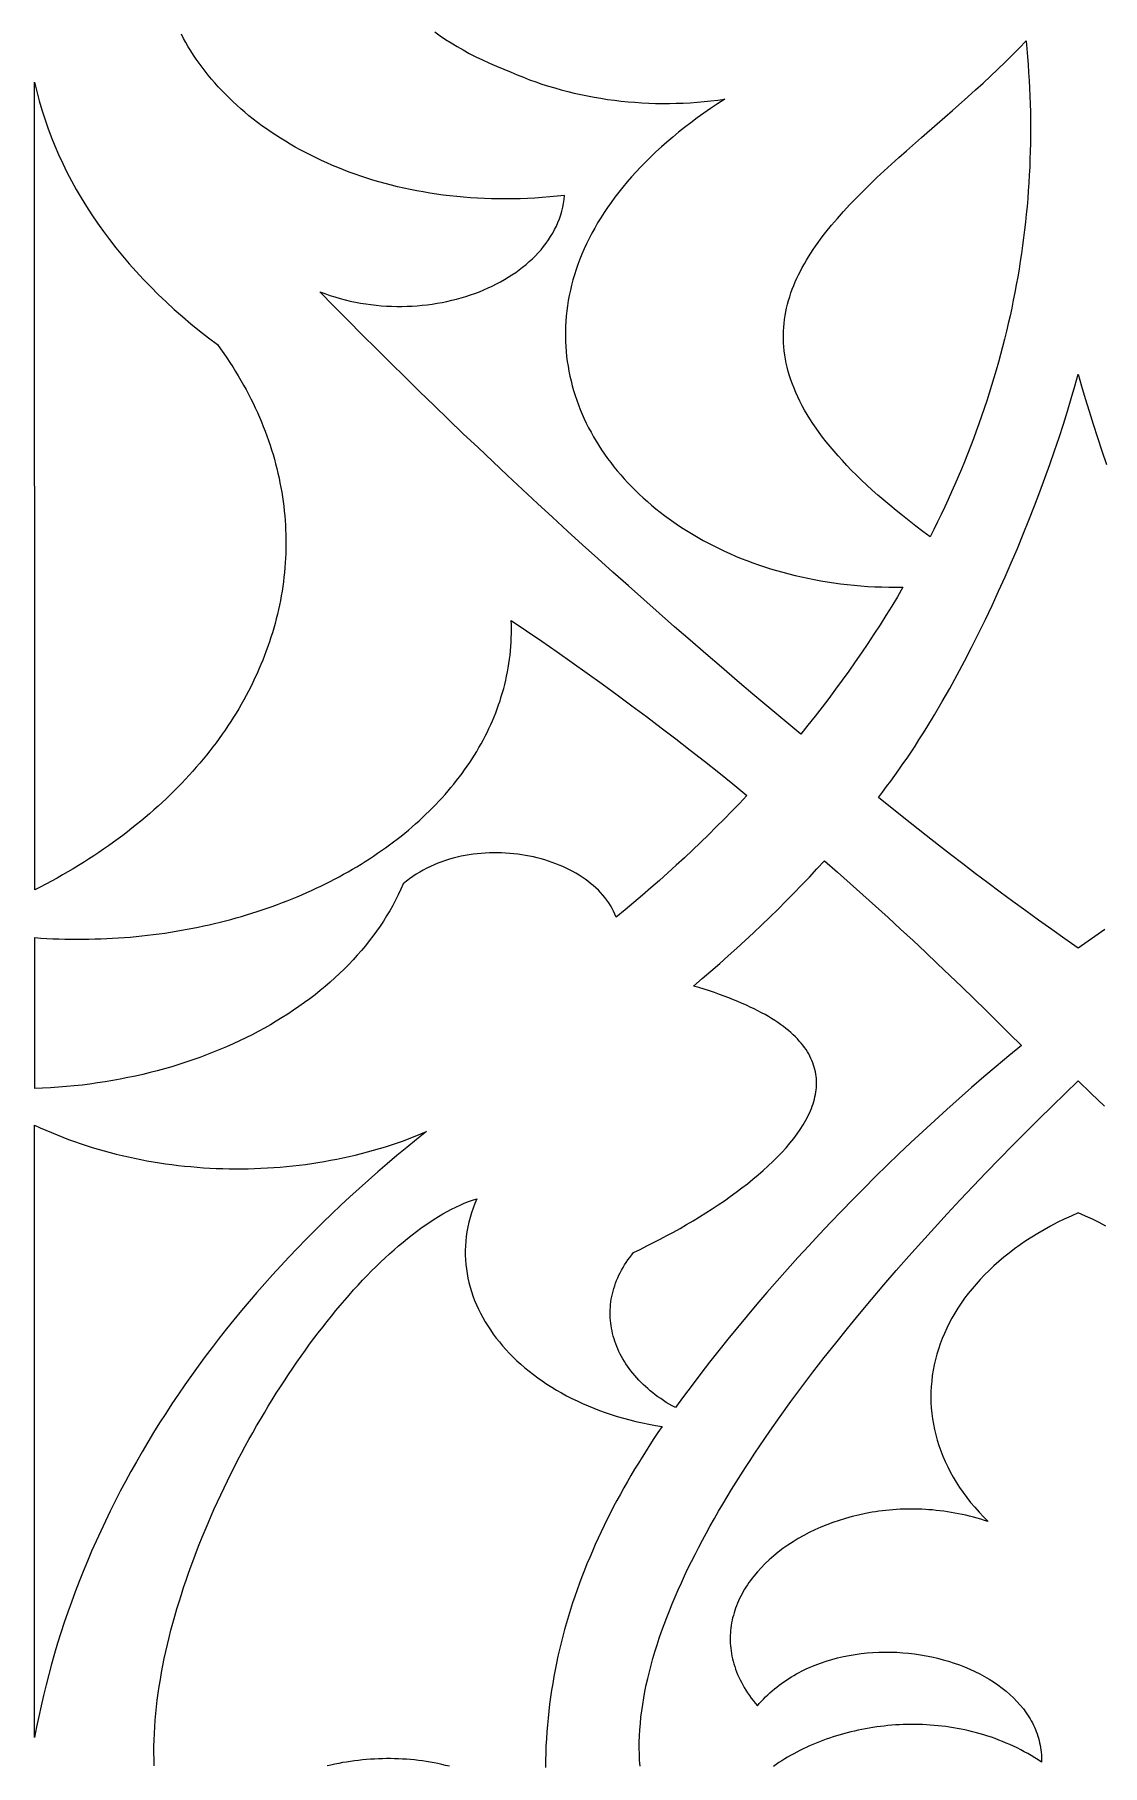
# Model space of a CAD drawing. Extents: x -4950 to -2150, y -1354 to 1346.
# Drawn here: x -2648.6 to -2495.7, y 554 to 801.8 of the extents above; entities that cross this region are included whole.
import ezdxf

# ---------------------------------------------------------------- set-up
doc = ezdxf.new("R2010")
doc.units = 0
doc.layers.add('LAYER_1', color=18, linetype='CONTINUOUS')

msp = doc.modelspace()

# ---------------------------------------------------------------- linework, layer by layer
at = {"layer": 'LAYER_1'}
for points in [[(-2591.3, 802.22), (-2590.54, 801.69), (-2589.76, 801.16), (-2588.95, 800.65), (-2588.11, 800.14), (-2587.24, 799.64), (-2586.35, 799.16), (-2585.42, 798.68), (-2584.46, 798.21), (-2583.48, 797.76), (-2582.46, 797.31), (-2581.42, 796.88), (-2580.34, 796.45), (-2579.48, 796.09), (-2578.61, 795.73), (-2577.73, 795.39), (-2576.84, 795.07), (-2575.94, 794.77), (-2575.03, 794.48), (-2574.11, 794.2), (-2573.19, 793.94), (-2572.26, 793.7), (-2571.32, 793.47), (-2570.37, 793.26), (-2569.42, 793.06), (-2568.47, 792.88), (-2567.51, 792.72), (-2566.54, 792.57), (-2565.57, 792.44), (-2564.59, 792.33), (-2563.62, 792.23), (-2562.63, 792.15), (-2561.65, 792.09), (-2560.66, 792.04), (-2559.67, 792), (-2558.68, 791.99), (-2557.69, 791.99), (-2556.7, 792.01), (-2555.71, 792.04), (-2554.71, 792.09), (-2553.72, 792.16), (-2552.73, 792.25), (-2551.74, 792.35), (-2550.75, 792.47), (-2549.77, 792.61), (-2550.79, 791.94), (-2551.78, 791.27), (-2552.75, 790.6), (-2553.7, 789.92), (-2554.61, 789.23), (-2555.51, 788.54), (-2556.38, 787.85), (-2557.22, 787.16), (-2558.04, 786.46), (-2558.84, 785.75), (-2559.61, 785.05), (-2560.36, 784.33), (-2561.08, 783.62), (-2561.78, 782.9), (-2562.46, 782.18), (-2563.11, 781.46), (-2563.74, 780.74), (-2564.35, 780.01), (-2564.94, 779.28), (-2565.5, 778.55), (-2566.04, 777.82), (-2566.55, 777.08), (-2567.05, 776.35), (-2567.52, 775.61), (-2567.97, 774.87), (-2568.39, 774.13), (-2568.8, 773.39), (-2569.18, 772.65), (-2569.55, 771.9), (-2569.89, 771.16), (-2570.21, 770.42), (-2570.51, 769.68), (-2570.79, 768.93), (-2571.04, 768.19), (-2571.28, 767.45), (-2571.5, 766.71), (-2571.7, 765.97), (-2571.87, 765.23), (-2572.03, 764.49), (-2572.17, 763.75), (-2572.28, 763.01), (-2572.38, 762.28), (-2572.46, 761.54), (-2572.52, 760.81), (-2572.56, 760.08), (-2572.58, 759.36), (-2572.58, 758.63), (-2572.57, 757.91), (-2572.53, 757.19), (-2572.48, 756.47), (-2572.41, 755.76), (-2572.32, 755.05), (-2572.21, 754.34), (-2572.09, 753.64), (-2571.94, 752.94), (-2571.78, 752.24), (-2571.61, 751.55), (-2571.41, 750.86), (-2571.2, 750.18), (-2570.97, 749.5), (-2570.73, 748.83), (-2570.47, 748.16), (-2570.19, 747.49), (-2569.9, 746.83), (-2569.59, 746.18), (-2569.26, 745.53), (-2568.92, 744.89), (-2568.56, 744.25), (-2568.19, 743.62), (-2567.8, 742.99), (-2567.4, 742.37), (-2566.98, 741.76), (-2566.55, 741.15), (-2566.1, 740.55), (-2565.64, 739.96), (-2565.16, 739.38), (-2564.67, 738.8), (-2564.17, 738.23), (-2563.65, 737.66), (-2563.12, 737.11), (-2562.57, 736.56), (-2562.01, 736.02), (-2561.44, 735.49), (-2560.85, 734.97), (-2560.25, 734.45), (-2559.64, 733.95), (-2559.02, 733.45), (-2558.38, 732.96), (-2557.73, 732.48), (-2557.06, 732.01), (-2556.39, 731.55), (-2555.7, 731.1), (-2555, 730.66), (-2554.29, 730.23), (-2553.57, 729.81), (-2552.84, 729.4), (-2552.1, 729), (-2551.34, 728.61), (-2550.57, 728.24), (-2549.8, 727.87), (-2549.01, 727.51), (-2548.21, 727.17), (-2547.4, 726.84), (-2546.58, 726.51), (-2545.75, 726.2), (-2544.91, 725.91), (-2544.06, 725.62), (-2543.2, 725.35), (-2542.34, 725.09), (-2541.46, 724.84), (-2540.57, 724.6), (-2539.68, 724.38), (-2538.77, 724.17), (-2537.86, 723.98), (-2536.94, 723.79), (-2536.01, 723.62), (-2535.07, 723.47), (-2534.12, 723.33), (-2533.17, 723.2), (-2532.21, 723.09), (-2531.24, 722.99), (-2530.26, 722.9), (-2529.27, 722.83), (-2528.28, 722.78), (-2527.28, 722.74), (-2526.27, 722.71), (-2525.26, 722.7), (-2524.24, 722.71), (-2525.04, 721.35), (-2525.85, 720), (-2526.68, 718.66), (-2527.52, 717.32), (-2528.39, 715.98), (-2529.26, 714.65), (-2530.15, 713.33), (-2531.06, 712.01), (-2531.98, 710.7), (-2532.92, 709.39), (-2533.88, 708.09), (-2534.85, 706.79), (-2535.83, 705.51), (-2536.83, 704.22), (-2537.85, 702.95), (-2538.88, 701.68), (-2541.17, 703.58), (-2543.45, 705.49), (-2545.72, 707.4), (-2547.98, 709.32), (-2550.23, 711.24), (-2552.48, 713.17), (-2554.72, 715.1), (-2556.94, 717.04), (-2559.16, 718.98), (-2561.37, 720.93), (-2563.57, 722.89), (-2565.77, 724.84), (-2567.95, 726.81), (-2570.12, 728.78), (-2572.29, 730.75), (-2574.45, 732.73), (-2576.6, 734.71), (-2578.74, 736.7), (-2580.87, 738.69), (-2582.99, 740.69), (-2585.1, 742.69), (-2587.21, 744.69), (-2589.31, 746.71), (-2591.39, 748.72), (-2593.47, 750.74), (-2595.54, 752.77), (-2597.6, 754.8), (-2599.65, 756.83), (-2601.69, 758.87), (-2603.72, 760.92), (-2605.75, 762.97), (-2607.76, 765.02), (-2607.05, 764.75), (-2606.33, 764.5), (-2605.6, 764.27), (-2604.87, 764.06), (-2604.14, 763.86), (-2603.4, 763.69), (-2602.66, 763.53), (-2601.92, 763.39), (-2601.18, 763.27), (-2600.44, 763.17), (-2599.7, 763.08), (-2598.96, 763.02), (-2598.22, 762.97), (-2597.48, 762.93), (-2596.74, 762.92), (-2596, 762.92), (-2595.27, 762.93), (-2594.54, 762.97), (-2593.81, 763.01), (-2593.09, 763.08), (-2592.37, 763.16), (-2591.66, 763.26), (-2590.95, 763.37), (-2590.25, 763.5), (-2589.55, 763.64), (-2588.87, 763.79), (-2588.18, 763.97), (-2587.51, 764.15), (-2586.85, 764.35), (-2586.19, 764.56), (-2585.55, 764.79), (-2584.91, 765.03), (-2584.28, 765.29), (-2583.67, 765.56), (-2583.07, 765.84), (-2582.47, 766.13), (-2581.9, 766.44), (-2581.33, 766.76), (-2580.78, 767.09), (-2580.24, 767.43), (-2579.71, 767.79), (-2579.2, 768.16), (-2578.71, 768.53), (-2578.23, 768.92), (-2577.76, 769.33), (-2577.32, 769.74), (-2576.89, 770.16), (-2576.48, 770.59), (-2576.08, 771.04), (-2575.71, 771.49), (-2575.35, 771.96), (-2575.02, 772.43), (-2574.7, 772.91), (-2574.41, 773.41), (-2574.13, 773.91), (-2573.88, 774.42), (-2573.65, 774.94), (-2573.44, 775.47), (-2573.26, 776.01), (-2573.1, 776.55), (-2572.96, 777.11), (-2572.85, 777.67), (-2572.76, 778.24), (-2572.7, 778.81), (-2573.77, 778.7), (-2574.84, 778.59), (-2575.91, 778.51), (-2576.97, 778.44), (-2578.02, 778.38), (-2579.06, 778.34), (-2580.1, 778.32), (-2581.14, 778.31), (-2582.16, 778.31), (-2583.18, 778.33), (-2584.19, 778.37), (-2585.19, 778.42), (-2586.19, 778.48), (-2587.18, 778.56), (-2588.16, 778.65), (-2589.13, 778.75), (-2590.1, 778.87), (-2591.05, 779), (-2592, 779.15), (-2592.94, 779.31), (-2593.88, 779.48), (-2594.8, 779.66), (-2595.72, 779.86), (-2596.62, 780.06), (-2597.52, 780.28), (-2598.41, 780.52), (-2599.29, 780.76), (-2600.16, 781.02), (-2601.02, 781.29), (-2601.87, 781.56), (-2602.71, 781.85), (-2603.54, 782.16), (-2604.36, 782.47), (-2605.17, 782.79), (-2605.97, 783.12), (-2606.76, 783.47), (-2607.54, 783.82), (-2608.31, 784.18), (-2609.07, 784.56), (-2609.82, 784.94), (-2610.56, 785.33), (-2611.28, 785.74), (-2612, 786.15), (-2612.7, 786.57), (-2613.4, 787), (-2614.08, 787.43), (-2614.74, 787.88), (-2615.4, 788.33), (-2616.05, 788.8), (-2616.68, 789.27), (-2617.3, 789.75), (-2617.91, 790.23), (-2618.5, 790.73), (-2619.09, 791.23), (-2619.66, 791.73), (-2620.21, 792.25), (-2620.76, 792.77), (-2621.29, 793.3), (-2621.81, 793.83), (-2622.31, 794.37), (-2622.8, 794.92), (-2623.28, 795.47), (-2623.75, 796.03), (-2624.2, 796.6), (-2624.63, 797.17), (-2625.05, 797.74), (-2625.46, 798.32), (-2625.85, 798.91), (-2626.23, 799.5), (-2626.6, 800.09), (-2626.95, 800.69), (-2627.28, 801.3), (-2627.6, 801.9)], [(-2495.33, 673.68), (-2497.22, 672.34), (-2499.13, 671.02), (-2501.04, 672.34), (-2502.93, 673.68), (-2504.8, 675.01), (-2506.65, 676.34), (-2508.48, 677.68), (-2510.29, 679.02), (-2512.09, 680.37), (-2513.88, 681.72), (-2515.65, 683.07), (-2517.41, 684.42), (-2519.16, 685.78), (-2520.89, 687.14), (-2524.34, 689.86), (-2527.76, 692.6), (-2527.17, 693.37), (-2526.57, 694.15), (-2525.98, 694.94), (-2525.4, 695.74), (-2524.81, 696.56), (-2524.23, 697.39), (-2523.65, 698.24), (-2523.08, 699.09), (-2522.51, 699.96), (-2521.94, 700.84), (-2521.37, 701.73), (-2520.81, 702.63), (-2519.7, 704.45), (-2518.61, 706.32), (-2517.53, 708.21), (-2516.47, 710.14), (-2515.43, 712.09), (-2514.41, 714.07), (-2513.41, 716.06), (-2512.43, 718.07), (-2511.47, 720.09), (-2510.53, 722.13), (-2509.61, 724.17), (-2508.72, 726.21), (-2507.85, 728.25), (-2507.01, 730.29), (-2506.19, 732.32), (-2505.4, 734.34), (-2504.64, 736.34), (-2503.91, 738.33), (-2503.2, 740.3), (-2502.52, 742.24), (-2501.88, 744.16), (-2501.26, 746.05), (-2500.68, 747.9), (-2500.13, 749.72), (-2499.61, 751.5), (-2499.13, 753.23), (-2498.64, 751.5), (-2498.13, 749.72), (-2497.58, 747.9), (-2496.99, 746.05), (-2496.38, 744.16), (-2495.73, 742.24), (-2495.06, 740.3)], [(-2561.89, 553.84), (-2561.95, 554.7), (-2561.99, 555.56), (-2562, 556.43), (-2562, 557.31), (-2561.97, 558.19), (-2561.92, 559.08), (-2561.85, 559.98), (-2561.76, 560.88), (-2561.64, 561.79), (-2561.51, 562.71), (-2561.36, 563.63), (-2561.19, 564.56), (-2561, 565.5), (-2560.79, 566.44), (-2560.56, 567.39), (-2560.31, 568.34), (-2560.05, 569.29), (-2559.76, 570.26), (-2559.46, 571.22), (-2559.14, 572.2), (-2558.81, 573.17), (-2558.45, 574.16), (-2558.08, 575.14), (-2557.69, 576.13), (-2557.29, 577.13), (-2556.87, 578.12), (-2556.43, 579.13), (-2555.98, 580.13), (-2555.51, 581.14), (-2555.03, 582.16), (-2554.53, 583.17), (-2554.02, 584.19), (-2553.49, 585.21), (-2552.95, 586.24), (-2552.4, 587.27), (-2551.83, 588.3), (-2551.25, 589.33), (-2550.65, 590.37), (-2550.04, 591.4), (-2549.42, 592.44), (-2548.79, 593.48), (-2548.14, 594.53), (-2547.48, 595.57), (-2546.81, 596.62), (-2546.13, 597.66), (-2545.44, 598.71), (-2544.74, 599.76), (-2543.3, 601.86), (-2541.82, 603.96), (-2540.3, 606.07), (-2538.74, 608.17), (-2537.15, 610.27), (-2535.53, 612.37), (-2533.87, 614.46), (-2532.19, 616.55), (-2530.47, 618.64), (-2528.74, 620.71), (-2526.98, 622.78), (-2525.2, 624.84), (-2523.39, 626.89), (-2521.58, 628.93), (-2519.74, 630.95), (-2517.9, 632.96), (-2516.04, 634.95), (-2514.17, 636.93), (-2512.3, 638.89), (-2510.41, 640.83), (-2508.53, 642.75), (-2506.65, 644.65), (-2504.76, 646.53), (-2502.88, 648.38), (-2501, 650.21), (-2499.13, 652.01), (-2497.26, 650.21), (-2495.38, 648.38)], [(-2631.47, 553.92), (-2631.51, 554.83), (-2631.52, 555.74), (-2631.52, 556.66), (-2631.5, 557.59), (-2631.46, 558.53), (-2631.41, 559.48), (-2631.35, 560.43), (-2631.26, 561.39), (-2631.16, 562.36), (-2631.05, 563.33), (-2630.92, 564.31), (-2630.77, 565.29), (-2630.61, 566.28), (-2630.43, 567.27), (-2630.24, 568.27), (-2630.04, 569.27), (-2629.82, 570.28), (-2629.59, 571.29), (-2629.35, 572.3), (-2629.09, 573.32), (-2628.82, 574.34), (-2628.53, 575.36), (-2628.24, 576.38), (-2627.93, 577.4), (-2627.6, 578.43), (-2627.27, 579.46), (-2626.93, 580.48), (-2626.57, 581.51), (-2626.2, 582.54), (-2625.82, 583.56), (-2625.43, 584.59), (-2625.03, 585.62), (-2624.62, 586.64), (-2624.2, 587.66), (-2623.77, 588.68), (-2623.33, 589.7), (-2622.88, 590.72), (-2622.42, 591.73), (-2621.95, 592.74), (-2621.48, 593.74), (-2620.99, 594.74), (-2620.5, 595.74), (-2620, 596.73), (-2619.49, 597.72), (-2618.97, 598.7), (-2618.44, 599.68), (-2617.91, 600.65), (-2617.37, 601.62), (-2616.83, 602.58), (-2616.27, 603.53), (-2615.71, 604.47), (-2615.15, 605.41), (-2614.58, 606.34), (-2614, 607.26), (-2613.42, 608.17), (-2612.83, 609.07), (-2612.24, 609.97), (-2611.64, 610.85), (-2611.04, 611.73), (-2610.44, 612.59), (-2609.83, 613.44), (-2609.22, 614.29), (-2608.6, 615.12), (-2607.98, 615.94), (-2607.35, 616.75), (-2606.73, 617.55), (-2606.1, 618.33), (-2605.47, 619.1), (-2604.83, 619.86), (-2604.2, 620.61), (-2603.56, 621.34), (-2602.92, 622.06), (-2602.28, 622.76), (-2601.64, 623.45), (-2600.99, 624.12), (-2600.35, 624.78), (-2599.71, 625.42), (-2599.06, 626.05), (-2598.42, 626.66), (-2597.77, 627.25), (-2597.13, 627.83), (-2596.49, 628.39), (-2595.85, 628.93), (-2595.2, 629.45), (-2594.56, 629.96), (-2593.93, 630.45), (-2593.29, 630.91), (-2592.66, 631.36), (-2592.02, 631.79), (-2591.39, 632.2), (-2590.77, 632.59), (-2590.14, 632.96), (-2589.52, 633.31), (-2588.91, 633.63), (-2588.29, 633.94), (-2587.68, 634.22), (-2587.08, 634.48), (-2586.47, 634.72), (-2585.88, 634.93), (-2585.28, 635.12), (-2585.57, 634.45), (-2585.82, 633.78), (-2586.05, 633.1), (-2586.25, 632.43), (-2586.42, 631.75), (-2586.57, 631.08), (-2586.7, 630.4), (-2586.79, 629.73), (-2586.86, 629.06), (-2586.91, 628.39), (-2586.93, 627.72), (-2586.93, 627.05), (-2586.9, 626.39), (-2586.85, 625.73), (-2586.77, 625.07), (-2586.67, 624.41), (-2586.55, 623.76), (-2586.41, 623.11), (-2586.24, 622.47), (-2586.04, 621.83), (-2585.83, 621.2), (-2585.59, 620.57), (-2585.33, 619.95), (-2585.05, 619.33), (-2584.75, 618.72), (-2584.43, 618.11), (-2584.08, 617.51), (-2583.72, 616.92), (-2583.33, 616.33), (-2582.93, 615.75), (-2582.5, 615.18), (-2582.05, 614.62), (-2581.59, 614.07), (-2581.1, 613.52), (-2580.6, 612.98), (-2580.07, 612.45), (-2579.53, 611.93), (-2578.97, 611.43), (-2578.39, 610.93), (-2577.8, 610.44), (-2577.18, 609.96), (-2576.55, 609.49), (-2575.9, 609.03), (-2575.24, 608.59), (-2574.55, 608.15), (-2573.86, 607.73), (-2573.14, 607.32), (-2572.41, 606.92), (-2571.66, 606.54), (-2570.9, 606.17), (-2570.12, 605.81), (-2569.33, 605.47), (-2568.52, 605.14), (-2567.7, 604.82), (-2566.87, 604.52), (-2566.02, 604.23), (-2565.15, 603.96), (-2564.27, 603.7), (-2563.38, 603.46), (-2562.48, 603.24), (-2561.56, 603.03), (-2560.63, 602.84), (-2559.69, 602.66), (-2558.74, 602.5), (-2559.33, 601.64), (-2559.91, 600.77), (-2560.48, 599.89), (-2561.04, 599.02), (-2561.59, 598.14), (-2562.14, 597.26), (-2562.67, 596.38), (-2563.2, 595.5), (-2563.71, 594.61), (-2564.22, 593.72), (-2564.71, 592.83), (-2565.2, 591.93), (-2565.68, 591.03), (-2566.14, 590.13), (-2566.6, 589.23), (-2567.04, 588.32), (-2567.48, 587.42), (-2567.9, 586.51), (-2568.32, 585.59), (-2568.72, 584.67), (-2569.11, 583.76), (-2569.5, 582.83), (-2569.87, 581.91), (-2570.23, 580.98), (-2570.58, 580.05), (-2570.91, 579.11), (-2571.24, 578.18), (-2571.55, 577.24), (-2571.86, 576.29), (-2572.15, 575.35), (-2572.43, 574.4), (-2572.7, 573.45), (-2572.96, 572.49), (-2573.2, 571.53), (-2573.43, 570.57), (-2573.65, 569.6), (-2573.86, 568.63), (-2574.06, 567.66), (-2574.24, 566.69), (-2574.41, 565.71), (-2574.57, 564.73), (-2574.71, 563.74), (-2574.85, 562.75), (-2574.97, 561.76), (-2575.07, 560.76), (-2575.17, 559.77), (-2575.25, 558.76), (-2575.31, 557.76), (-2575.37, 556.75), (-2575.41, 555.73), (-2575.43, 554.72), (-2575.44, 553.69)], [(-2495.18, 631.2), (-2496.13, 631.7), (-2497.1, 632.18), (-2498.1, 632.65), (-2499.13, 633.1), (-2500.15, 632.65), (-2501.15, 632.18), (-2502.13, 631.7), (-2503.08, 631.2), (-2504, 630.69), (-2504.9, 630.17), (-2505.78, 629.63), (-2506.63, 629.08), (-2507.46, 628.51), (-2508.26, 627.94), (-2509.04, 627.35), (-2509.79, 626.74), (-2510.51, 626.13), (-2511.21, 625.51), (-2511.89, 624.87), (-2512.54, 624.23), (-2513.16, 623.58), (-2513.76, 622.91), (-2514.33, 622.24), (-2514.88, 621.56), (-2515.4, 620.87), (-2515.89, 620.17), (-2516.36, 619.47), (-2516.8, 618.75), (-2517.22, 618.03), (-2517.61, 617.31), (-2517.97, 616.58), (-2518.3, 615.84), (-2518.61, 615.1), (-2518.9, 614.35), (-2519.15, 613.6), (-2519.38, 612.85), (-2519.58, 612.09), (-2519.76, 611.32), (-2519.91, 610.56), (-2520.03, 609.79), (-2520.12, 609.02), (-2520.19, 608.25), (-2520.23, 607.48), (-2520.24, 606.71), (-2520.22, 605.93), (-2520.18, 605.16), (-2520.1, 604.38), (-2520, 603.61), (-2519.88, 602.84), (-2519.72, 602.07), (-2519.54, 601.3), (-2519.32, 600.53), (-2519.08, 599.77), (-2518.81, 599.01), (-2518.52, 598.25), (-2518.19, 597.5), (-2517.83, 596.75), (-2517.45, 596), (-2517.04, 595.26), (-2516.6, 594.52), (-2516.13, 593.79), (-2515.63, 593.07), (-2515.1, 592.35), (-2514.54, 591.64), (-2513.96, 590.94), (-2513.34, 590.24), (-2512.7, 589.56), (-2512.02, 588.88), (-2512.55, 589.05), (-2513.09, 589.22), (-2513.62, 589.37), (-2514.15, 589.52), (-2514.68, 589.66), (-2515.22, 589.79), (-2515.75, 589.91), (-2516.28, 590.02), (-2516.81, 590.12), (-2517.34, 590.21), (-2517.87, 590.3), (-2518.4, 590.37), (-2518.93, 590.44), (-2519.46, 590.5), (-2519.98, 590.55), (-2520.51, 590.59), (-2521.03, 590.63), (-2521.55, 590.65), (-2522.07, 590.67), (-2522.59, 590.68), (-2523.11, 590.68), (-2523.63, 590.68), (-2524.14, 590.67), (-2524.65, 590.65), (-2525.16, 590.62), (-2525.67, 590.58), (-2526.17, 590.54), (-2526.67, 590.49), (-2527.17, 590.43), (-2527.67, 590.37), (-2528.16, 590.29), (-2528.65, 590.22), (-2529.62, 590.04), (-2530.58, 589.83), (-2531.52, 589.6), (-2532.45, 589.35), (-2533.36, 589.06), (-2534.26, 588.76), (-2535.14, 588.43), (-2536, 588.08), (-2536.84, 587.7), (-2537.66, 587.31), (-2538.45, 586.89), (-2539.23, 586.45), (-2539.98, 585.99), (-2540.71, 585.52), (-2541.42, 585.02), (-2542.1, 584.51), (-2542.75, 583.98), (-2543.38, 583.43), (-2543.97, 582.87), (-2544.54, 582.29), (-2545.08, 581.69), (-2545.59, 581.09), (-2545.83, 580.78), (-2546.06, 580.47), (-2546.29, 580.15), (-2546.51, 579.83), (-2546.72, 579.51), (-2546.92, 579.19), (-2547.11, 578.86), (-2547.29, 578.53), (-2547.47, 578.2), (-2547.63, 577.86), (-2547.79, 577.53), (-2547.94, 577.19), (-2548.08, 576.84), (-2548.21, 576.5), (-2548.32, 576.15), (-2548.43, 575.8), (-2548.53, 575.45), (-2548.63, 575.1), (-2548.71, 574.75), (-2548.78, 574.39), (-2548.84, 574.03), (-2548.89, 573.67), (-2548.93, 573.31), (-2548.96, 572.95), (-2548.98, 572.58), (-2548.98, 572.22), (-2548.98, 571.85), (-2548.97, 571.48), (-2548.94, 571.11), (-2548.91, 570.74), (-2548.86, 570.37), (-2548.8, 570), (-2548.73, 569.62), (-2548.65, 569.25), (-2548.56, 568.88), (-2548.45, 568.5), (-2548.34, 568.13), (-2548.21, 567.75), (-2548.07, 567.38), (-2547.92, 567), (-2547.75, 566.62), (-2547.57, 566.25), (-2547.38, 565.87), (-2547.18, 565.5), (-2546.97, 565.12), (-2546.74, 564.75), (-2546.5, 564.37), (-2546.24, 564), (-2545.98, 563.62), (-2545.7, 563.25), (-2545.4, 562.88), (-2545.09, 562.5), (-2544.81, 562.83), (-2544.52, 563.15), (-2544.22, 563.47), (-2543.91, 563.77), (-2543.6, 564.07), (-2543.29, 564.36), (-2542.97, 564.64), (-2542.64, 564.92), (-2542.31, 565.19), (-2541.97, 565.45), (-2541.63, 565.7), (-2541.29, 565.95), (-2540.94, 566.19), (-2540.58, 566.42), (-2540.22, 566.64), (-2539.86, 566.86), (-2539.49, 567.07), (-2539.12, 567.27), (-2538.75, 567.46), (-2538.37, 567.65), (-2537.99, 567.83), (-2537.6, 568.01), (-2537.21, 568.17), (-2536.82, 568.33), (-2536.03, 568.63), (-2535.23, 568.91), (-2534.41, 569.15), (-2533.59, 569.37), (-2532.76, 569.56), (-2531.92, 569.73), (-2531.08, 569.87), (-2530.23, 569.99), (-2529.38, 570.08), (-2528.53, 570.15), (-2527.67, 570.19), (-2526.82, 570.2), (-2525.97, 570.2), (-2525.11, 570.17), (-2524.26, 570.11), (-2523.42, 570.04), (-2522.58, 569.94), (-2521.74, 569.81), (-2520.91, 569.67), (-2520.09, 569.5), (-2519.28, 569.32), (-2518.48, 569.11), (-2517.69, 568.88), (-2516.91, 568.63), (-2516.15, 568.36), (-2515.4, 568.07), (-2514.66, 567.75), (-2513.94, 567.42), (-2513.24, 567.08), (-2512.56, 566.71), (-2511.9, 566.32), (-2511.26, 565.92), (-2510.64, 565.49), (-2510.04, 565.05), (-2509.46, 564.6), (-2508.92, 564.12), (-2508.39, 563.63), (-2507.9, 563.12), (-2507.43, 562.6), (-2506.99, 562.06), (-2506.78, 561.78), (-2506.58, 561.5), (-2506.39, 561.22), (-2506.21, 560.93), (-2506.03, 560.64), (-2505.86, 560.34), (-2505.7, 560.05), (-2505.55, 559.74), (-2505.41, 559.44), (-2505.27, 559.13), (-2505.15, 558.82), (-2505.03, 558.5), (-2504.92, 558.18), (-2504.82, 557.86), (-2504.74, 557.53), (-2504.66, 557.2), (-2504.59, 556.87), (-2504.53, 556.53), (-2504.48, 556.19), (-2504.44, 555.85), (-2504.41, 555.5), (-2504.39, 555.15), (-2504.38, 554.8), (-2504.38, 554.44), (-2504.87, 554.77), (-2505.36, 555.07), (-2505.85, 555.37), (-2506.35, 555.66), (-2506.86, 555.94), (-2507.37, 556.21), (-2507.88, 556.47), (-2508.39, 556.72), (-2508.91, 556.95), (-2509.43, 557.18), (-2509.96, 557.4), (-2510.49, 557.61), (-2511.02, 557.81), (-2511.55, 558), (-2512.09, 558.17), (-2512.63, 558.34), (-2513.17, 558.5), (-2513.71, 558.65), (-2514.25, 558.8), (-2514.8, 558.93), (-2515.35, 559.05), (-2515.9, 559.16), (-2516.45, 559.27), (-2517, 559.36), (-2517.55, 559.45), (-2518.1, 559.53), (-2518.66, 559.6), (-2519.21, 559.66), (-2519.76, 559.71), (-2520.32, 559.75), (-2520.87, 559.78), (-2521.43, 559.81), (-2521.98, 559.83), (-2522.53, 559.84), (-2523.09, 559.84), (-2523.64, 559.83), (-2524.19, 559.81), (-2524.74, 559.79), (-2525.29, 559.76), (-2525.83, 559.72), (-2526.38, 559.67), (-2526.92, 559.61), (-2527.46, 559.55), (-2528, 559.48), (-2528.54, 559.4), (-2529.07, 559.31), (-2529.6, 559.22), (-2530.13, 559.12), (-2530.66, 559.01), (-2531.18, 558.89), (-2531.7, 558.77), (-2532.22, 558.64), (-2532.73, 558.5), (-2533.24, 558.36), (-2533.75, 558.21), (-2534.25, 558.05), (-2534.74, 557.89), (-2535.24, 557.71), (-2535.72, 557.54), (-2536.21, 557.35), (-2536.69, 557.16), (-2537.16, 556.96), (-2537.63, 556.76), (-2538.09, 556.55), (-2538.55, 556.33), (-2539, 556.11), (-2539.45, 555.88), (-2539.89, 555.64), (-2540.32, 555.4), (-2540.75, 555.15), (-2541.17, 554.9), (-2541.59, 554.64), (-2542, 554.38), (-2542.4, 554.11), (-2542.79, 553.83)], [(-2589.2, 553.84), (-2589.74, 553.98), (-2590.29, 554.11), (-2590.84, 554.23), (-2591.39, 554.34), (-2591.95, 554.44), (-2592.51, 554.53), (-2593.07, 554.61), (-2593.64, 554.68), (-2594.2, 554.75), (-2594.77, 554.8), (-2595.34, 554.85), (-2595.92, 554.88), (-2596.49, 554.91), (-2597.07, 554.93), (-2597.64, 554.94), (-2598.22, 554.94), (-2598.8, 554.93), (-2599.37, 554.91), (-2599.95, 554.88), (-2600.52, 554.85), (-2601.1, 554.81), (-2601.67, 554.75), (-2602.24, 554.69), (-2602.81, 554.62), (-2603.38, 554.55), (-2603.94, 554.46), (-2604.5, 554.37), (-2605.06, 554.26), (-2605.62, 554.15), (-2606.17, 554.03), (-2606.72, 553.91)]]:
    msp.add_lwpolyline(points, dxfattribs=at)
for points in [[(-2506.61, 800.94), (-2506.5, 799.81), (-2506.4, 798.68), (-2506.3, 797.55), (-2506.23, 796.42), (-2506.16, 795.29), (-2506.1, 794.16), (-2506.05, 793.03), (-2506.01, 791.9), (-2505.98, 790.77), (-2505.97, 789.65), (-2505.96, 788.52), (-2505.96, 787.39), (-2505.98, 786.26), (-2506, 785.13), (-2506.04, 784), (-2506.08, 782.87), (-2506.14, 781.75), (-2506.2, 780.62), (-2506.28, 779.49), (-2506.37, 778.37), (-2506.46, 777.24), (-2506.57, 776.12), (-2506.69, 774.99), (-2506.82, 773.87), (-2506.95, 772.75), (-2507.1, 771.63), (-2507.26, 770.51), (-2507.43, 769.39), (-2507.61, 768.27), (-2507.8, 767.15), (-2508, 766.03), (-2508.21, 764.91), (-2508.43, 763.8), (-2508.66, 762.68), (-2508.9, 761.57), (-2509.16, 760.46), (-2509.42, 759.35), (-2509.69, 758.24), (-2509.97, 757.13), (-2510.26, 756.02), (-2510.57, 754.92), (-2510.88, 753.81), (-2511.2, 752.71), (-2511.54, 751.61), (-2511.88, 750.51), (-2512.23, 749.41), (-2512.6, 748.31), (-2512.97, 747.21), (-2513.35, 746.12), (-2513.75, 745.03), (-2514.15, 743.94), (-2514.57, 742.85), (-2514.99, 741.76), (-2515.43, 740.67), (-2515.87, 739.59), (-2516.33, 738.51), (-2516.79, 737.43), (-2517.27, 736.35), (-2517.75, 735.27), (-2518.25, 734.2), (-2518.75, 733.13), (-2519.27, 732.06), (-2519.79, 730.99), (-2520.33, 729.92), (-2521.37, 730.69), (-2522.38, 731.45), (-2523.36, 732.21), (-2524.31, 732.96), (-2525.23, 733.7), (-2526.13, 734.44), (-2526.99, 735.17), (-2527.83, 735.89), (-2528.63, 736.61), (-2529.41, 737.33), (-2530.16, 738.04), (-2530.89, 738.74), (-2531.59, 739.44), (-2532.26, 740.14), (-2532.9, 740.83), (-2533.52, 741.51), (-2534.11, 742.19), (-2534.68, 742.86), (-2535.22, 743.53), (-2535.74, 744.19), (-2536.23, 744.85), (-2536.69, 745.5), (-2537.14, 746.15), (-2537.56, 746.8), (-2537.95, 747.44), (-2538.32, 748.07), (-2538.67, 748.7), (-2539, 749.33), (-2539.3, 749.95), (-2539.58, 750.57), (-2539.84, 751.19), (-2540.08, 751.8), (-2540.3, 752.4), (-2540.5, 753), (-2540.67, 753.6), (-2540.83, 754.2), (-2540.96, 754.79), (-2541.08, 755.37), (-2541.17, 755.96), (-2541.25, 756.54), (-2541.31, 757.11), (-2541.34, 757.68), (-2541.37, 758.25), (-2541.37, 758.82), (-2541.35, 759.38), (-2541.32, 759.94), (-2541.27, 760.49), (-2541.2, 761.05), (-2541.12, 761.6), (-2541.02, 762.14), (-2540.9, 762.69), (-2540.77, 763.23), (-2540.62, 763.77), (-2540.46, 764.3), (-2540.28, 764.84), (-2540.09, 765.37), (-2539.88, 765.89), (-2539.66, 766.42), (-2539.43, 766.94), (-2539.18, 767.46), (-2538.92, 767.98), (-2538.65, 768.5), (-2538.36, 769.01), (-2538.06, 769.53), (-2537.75, 770.04), (-2537.43, 770.54), (-2537.09, 771.05), (-2536.75, 771.55), (-2536.39, 772.06), (-2536.03, 772.56), (-2535.65, 773.06), (-2535.26, 773.56), (-2534.46, 774.55), (-2533.62, 775.53), (-2532.75, 776.51), (-2531.85, 777.49), (-2530.91, 778.46), (-2529.95, 779.43), (-2528.97, 780.4), (-2527.96, 781.36), (-2526.93, 782.33), (-2525.88, 783.29), (-2524.82, 784.25), (-2523.74, 785.21), (-2521.56, 787.13), (-2519.35, 789.06), (-2517.14, 790.99), (-2514.93, 792.94), (-2513.84, 793.92), (-2512.76, 794.9), (-2511.69, 795.89), (-2510.64, 796.89), (-2509.6, 797.89), (-2508.58, 798.9), (-2507.58, 799.92)], [(-2648.62, 795.01), (-2648.31, 793.7), (-2647.97, 792.38), (-2647.59, 791.08), (-2647.17, 789.78), (-2646.73, 788.49), (-2646.25, 787.21), (-2645.73, 785.93), (-2645.18, 784.66), (-2644.6, 783.4), (-2643.98, 782.15), (-2643.33, 780.91), (-2642.65, 779.67), (-2641.94, 778.45), (-2641.19, 777.23), (-2640.41, 776.03), (-2639.6, 774.84), (-2638.76, 773.66), (-2637.89, 772.48), (-2636.98, 771.32), (-2636.04, 770.18), (-2635.07, 769.04), (-2634.08, 767.92), (-2633.05, 766.81), (-2631.99, 765.71), (-2630.9, 764.63), (-2629.78, 763.56), (-2628.62, 762.5), (-2627.45, 761.46), (-2626.24, 760.44), (-2625, 759.43), (-2623.73, 758.43), (-2622.43, 757.46), (-2621.97, 756.82), (-2621.52, 756.18), (-2621.09, 755.54), (-2620.66, 754.9), (-2620.24, 754.26), (-2619.84, 753.61), (-2619.44, 752.96), (-2619.06, 752.31), (-2618.69, 751.66), (-2618.33, 751.01), (-2617.98, 750.35), (-2617.65, 749.7), (-2617.32, 749.04), (-2617.01, 748.38), (-2616.7, 747.72), (-2616.41, 747.05), (-2616.13, 746.39), (-2615.86, 745.72), (-2615.6, 745.06), (-2615.35, 744.39), (-2615.11, 743.72), (-2614.89, 743.05), (-2614.67, 742.38), (-2614.47, 741.71), (-2614.27, 741.04), (-2614.09, 740.37), (-2613.92, 739.69), (-2613.76, 739.02), (-2613.61, 738.34), (-2613.47, 737.67), (-2613.34, 736.99), (-2613.22, 736.32), (-2613.11, 735.64), (-2613.01, 734.97), (-2612.93, 734.29), (-2612.85, 733.61), (-2612.79, 732.94), (-2612.73, 732.26), (-2612.69, 731.58), (-2612.66, 730.91), (-2612.63, 730.23), (-2612.62, 729.55), (-2612.62, 728.88), (-2612.63, 728.2), (-2612.65, 727.53), (-2612.68, 726.85), (-2612.72, 726.18), (-2612.77, 725.51), (-2612.83, 724.83), (-2612.9, 724.16), (-2612.99, 723.49), (-2613.08, 722.82), (-2613.18, 722.15), (-2613.29, 721.49), (-2613.42, 720.82), (-2613.55, 720.15), (-2613.69, 719.49), (-2613.85, 718.83), (-2614.01, 718.17), (-2614.18, 717.51), (-2614.37, 716.85), (-2614.56, 716.19), (-2614.77, 715.53), (-2614.98, 714.88), (-2615.2, 714.23), (-2615.44, 713.58), (-2615.68, 712.93), (-2615.94, 712.28), (-2616.2, 711.64), (-2616.48, 710.99), (-2616.76, 710.35), (-2617.05, 709.71), (-2617.36, 709.08), (-2617.67, 708.44), (-2617.99, 707.81), (-2618.33, 707.18), (-2618.67, 706.56), (-2619.02, 705.93), (-2619.38, 705.31), (-2619.76, 704.69), (-2620.14, 704.08), (-2620.53, 703.46), (-2620.93, 702.85), (-2621.34, 702.24), (-2621.76, 701.64), (-2622.19, 701.04), (-2622.63, 700.44), (-2623.08, 699.84), (-2623.54, 699.25), (-2624.01, 698.66), (-2624.48, 698.08), (-2624.97, 697.5), (-2625.47, 696.92), (-2625.97, 696.34), (-2626.49, 695.77), (-2627.01, 695.2), (-2627.55, 694.64), (-2628.09, 694.08), (-2628.64, 693.52), (-2629.2, 692.97), (-2629.78, 692.42), (-2630.36, 691.88), (-2630.94, 691.34), (-2631.54, 690.8), (-2632.15, 690.27), (-2632.77, 689.74), (-2633.39, 689.22), (-2634.03, 688.7), (-2634.67, 688.19), (-2635.33, 687.68), (-2635.99, 687.17), (-2636.66, 686.67), (-2637.34, 686.17), (-2638.03, 685.68), (-2638.73, 685.2), (-2639.44, 684.72), (-2640.15, 684.24), (-2640.88, 683.77), (-2641.61, 683.3), (-2642.35, 682.84), (-2643.1, 682.39), (-2643.86, 681.94), (-2644.63, 681.49), (-2645.41, 681.05), (-2646.2, 680.62), (-2646.99, 680.19), (-2647.8, 679.77), (-2648.61, 679.35)], [(-2580.35, 717.94), (-2578.15, 716.46), (-2575.95, 714.96), (-2573.77, 713.45), (-2571.6, 711.93), (-2569.45, 710.4), (-2567.31, 708.86), (-2565.18, 707.3), (-2563.06, 705.74), (-2560.96, 704.17), (-2558.87, 702.58), (-2556.79, 700.99), (-2554.73, 699.39), (-2552.67, 697.78), (-2550.63, 696.16), (-2548.61, 694.53), (-2546.59, 692.89), (-2547.67, 691.75), (-2548.76, 690.62), (-2549.86, 689.49), (-2550.97, 688.38), (-2552.1, 687.26), (-2553.24, 686.16), (-2554.39, 685.06), (-2555.55, 683.96), (-2556.73, 682.88), (-2557.92, 681.8), (-2559.12, 680.72), (-2560.34, 679.66), (-2561.56, 678.59), (-2562.8, 677.54), (-2564.05, 676.49), (-2565.31, 675.45), (-2565.49, 675.88), (-2565.68, 676.29), (-2565.89, 676.7), (-2566.12, 677.1), (-2566.37, 677.49), (-2566.63, 677.87), (-2566.92, 678.25), (-2567.22, 678.61), (-2567.54, 678.97), (-2567.87, 679.31), (-2568.22, 679.65), (-2568.59, 679.98), (-2568.97, 680.29), (-2569.36, 680.6), (-2569.77, 680.9), (-2570.19, 681.19), (-2570.62, 681.46), (-2571.07, 681.73), (-2571.53, 681.99), (-2571.99, 682.23), (-2572.47, 682.47), (-2572.96, 682.69), (-2573.46, 682.9), (-2573.97, 683.1), (-2574.48, 683.29), (-2575, 683.47), (-2575.54, 683.64), (-2576.07, 683.79), (-2576.62, 683.94), (-2577.17, 684.07), (-2577.73, 684.18), (-2578.29, 684.29), (-2578.85, 684.38), (-2579.42, 684.46), (-2579.99, 684.53), (-2580.57, 684.59), (-2581.15, 684.63), (-2581.73, 684.65), (-2582.31, 684.67), (-2582.89, 684.67), (-2583.47, 684.66), (-2584.06, 684.63), (-2584.64, 684.59), (-2585.22, 684.53), (-2585.8, 684.46), (-2586.38, 684.38), (-2586.95, 684.28), (-2587.52, 684.17), (-2588.09, 684.04), (-2588.65, 683.9), (-2589.21, 683.74), (-2589.77, 683.56), (-2590.31, 683.37), (-2590.86, 683.17), (-2591.39, 682.95), (-2591.92, 682.71), (-2592.44, 682.46), (-2592.95, 682.19), (-2593.45, 681.9), (-2593.95, 681.6), (-2594.43, 681.28), (-2594.9, 680.95), (-2595.37, 680.59), (-2595.82, 680.22), (-2596.16, 679.44), (-2596.53, 678.66), (-2596.91, 677.89), (-2597.32, 677.13), (-2597.74, 676.38), (-2598.19, 675.64), (-2598.65, 674.9), (-2599.13, 674.17), (-2599.63, 673.45), (-2600.15, 672.74), (-2600.68, 672.04), (-2601.24, 671.35), (-2601.81, 670.66), (-2602.4, 669.99), (-2603.01, 669.32), (-2603.63, 668.67), (-2604.27, 668.02), (-2604.93, 667.38), (-2605.6, 666.76), (-2606.29, 666.14), (-2607, 665.53), (-2607.72, 664.94), (-2608.45, 664.35), (-2609.2, 663.77), (-2609.97, 663.21), (-2610.75, 662.65), (-2611.54, 662.11), (-2612.35, 661.58), (-2613.17, 661.06), (-2614, 660.55), (-2614.85, 660.05), (-2615.71, 659.56), (-2616.58, 659.09), (-2617.47, 658.62), (-2618.37, 658.17), (-2619.28, 657.73), (-2620.2, 657.31), (-2621.13, 656.89), (-2622.08, 656.49), (-2623.03, 656.1), (-2624, 655.73), (-2624.97, 655.36), (-2625.96, 655.01), (-2626.96, 654.67), (-2627.96, 654.35), (-2628.98, 654.04), (-2630.01, 653.74), (-2631.04, 653.46), (-2632.08, 653.19), (-2633.14, 652.94), (-2634.19, 652.69), (-2635.26, 652.47), (-2636.34, 652.26), (-2637.42, 652.06), (-2638.51, 651.87), (-2639.61, 651.71), (-2640.71, 651.55), (-2641.82, 651.41), (-2642.94, 651.29), (-2644.06, 651.18), (-2645.19, 651.09), (-2646.33, 651.01), (-2647.47, 650.95), (-2648.61, 650.91), (-2648.61, 672.52), (-2647.74, 672.46), (-2646.87, 672.41), (-2646, 672.37), (-2645.13, 672.34), (-2644.27, 672.32), (-2643.4, 672.3), (-2642.54, 672.29), (-2641.69, 672.3), (-2640.83, 672.31), (-2639.98, 672.33), (-2639.13, 672.35), (-2638.28, 672.39), (-2637.44, 672.43), (-2636.6, 672.48), (-2635.76, 672.54), (-2634.92, 672.61), (-2634.09, 672.68), (-2633.26, 672.77), (-2632.44, 672.86), (-2631.62, 672.96), (-2630.8, 673.06), (-2629.98, 673.18), (-2629.17, 673.3), (-2628.36, 673.43), (-2627.56, 673.57), (-2626.76, 673.71), (-2625.97, 673.86), (-2625.17, 674.02), (-2624.39, 674.19), (-2623.6, 674.36), (-2622.83, 674.54), (-2622.05, 674.73), (-2621.28, 674.93), (-2620.52, 675.13), (-2619.75, 675.34), (-2619, 675.55), (-2618.25, 675.78), (-2617.5, 676.01), (-2616.76, 676.24), (-2616.02, 676.49), (-2615.29, 676.74), (-2614.57, 676.99), (-2613.85, 677.26), (-2613.13, 677.53), (-2612.42, 677.8), (-2611.72, 678.08), (-2611.02, 678.37), (-2610.32, 678.67), (-2609.64, 678.97), (-2608.95, 679.28), (-2608.28, 679.59), (-2607.61, 679.91), (-2606.94, 680.24), (-2606.29, 680.57), (-2605.64, 680.91), (-2604.99, 681.25), (-2604.35, 681.6), (-2603.72, 681.95), (-2603.1, 682.31), (-2602.48, 682.68), (-2601.86, 683.05), (-2601.26, 683.43), (-2600.66, 683.81), (-2600.07, 684.2), (-2599.48, 684.6), (-2598.91, 685), (-2598.34, 685.4), (-2597.77, 685.81), (-2597.22, 686.22), (-2596.67, 686.64), (-2596.13, 687.07), (-2595.6, 687.5), (-2595.07, 687.93), (-2594.55, 688.37), (-2594.04, 688.82), (-2593.54, 689.27), (-2593.05, 689.72), (-2592.56, 690.18), (-2592.09, 690.65), (-2591.62, 691.11), (-2591.16, 691.59), (-2590.7, 692.06), (-2590.26, 692.55), (-2589.82, 693.03), (-2589.4, 693.52), (-2588.98, 694.02), (-2588.57, 694.52), (-2588.17, 695.02), (-2587.78, 695.53), (-2587.39, 696.04), (-2587.02, 696.55), (-2586.66, 697.07), (-2586.3, 697.6), (-2585.96, 698.12), (-2585.62, 698.65), (-2585.29, 699.19), (-2584.98, 699.73), (-2584.67, 700.27), (-2584.37, 700.81), (-2584.08, 701.36), (-2583.81, 701.91), (-2583.54, 702.47), (-2583.28, 703.03), (-2583.03, 703.59), (-2582.8, 704.16), (-2582.57, 704.73), (-2582.35, 705.3), (-2582.15, 705.87), (-2581.95, 706.45), (-2581.77, 707.03), (-2581.59, 707.62), (-2581.43, 708.2), (-2581.28, 708.79), (-2581.14, 709.38), (-2581.01, 709.98), (-2580.89, 710.58), (-2580.78, 711.18), (-2580.68, 711.78), (-2580.6, 712.39), (-2580.52, 712.99), (-2580.46, 713.61), (-2580.41, 714.22), (-2580.37, 714.83), (-2580.34, 715.45), (-2580.33, 716.07), (-2580.32, 716.69), (-2580.33, 717.32)], [(-2535.48, 683.52), (-2533.63, 681.9), (-2531.8, 680.28), (-2529.97, 678.66), (-2528.16, 677.03), (-2526.36, 675.39), (-2524.57, 673.75), (-2522.79, 672.1), (-2521.02, 670.44), (-2519.27, 668.79), (-2517.52, 667.12), (-2515.79, 665.46), (-2514.06, 663.78), (-2512.35, 662.11), (-2510.65, 660.43), (-2508.95, 658.74), (-2507.27, 657.06), (-2509.08, 655.58), (-2510.87, 654.08), (-2512.65, 652.57), (-2514.43, 651.04), (-2516.19, 649.49), (-2517.94, 647.93), (-2519.68, 646.35), (-2521.4, 644.76), (-2523.11, 643.16), (-2524.81, 641.55), (-2526.49, 639.93), (-2528.15, 638.3), (-2529.79, 636.66), (-2531.42, 635.02), (-2533.03, 633.36), (-2534.62, 631.71), (-2536.19, 630.04), (-2537.74, 628.38), (-2539.27, 626.71), (-2540.78, 625.04), (-2542.26, 623.37), (-2543.72, 621.7), (-2545.15, 620.03), (-2546.56, 618.36), (-2547.95, 616.7), (-2549.3, 615.03), (-2550.63, 613.38), (-2551.93, 611.73), (-2553.21, 610.09), (-2554.45, 608.45), (-2555.66, 606.82), (-2556.84, 605.21), (-2557.28, 605.45), (-2557.71, 605.71), (-2558.13, 605.96), (-2558.54, 606.23), (-2558.94, 606.5), (-2559.33, 606.77), (-2559.71, 607.05), (-2560.08, 607.34), (-2560.44, 607.63), (-2560.79, 607.93), (-2561.12, 608.23), (-2561.45, 608.54), (-2561.77, 608.85), (-2562.08, 609.16), (-2562.37, 609.48), (-2562.66, 609.81), (-2562.93, 610.14), (-2563.2, 610.47), (-2563.45, 610.81), (-2563.69, 611.14), (-2563.92, 611.49), (-2564.14, 611.83), (-2564.35, 612.18), (-2564.55, 612.54), (-2564.74, 612.89), (-2564.91, 613.25), (-2565.08, 613.61), (-2565.23, 613.97), (-2565.37, 614.34), (-2565.51, 614.71), (-2565.62, 615.08), (-2565.73, 615.45), (-2565.83, 615.82), (-2565.91, 616.19), (-2565.99, 616.57), (-2566.05, 616.95), (-2566.1, 617.33), (-2566.14, 617.71), (-2566.16, 618.09), (-2566.18, 618.47), (-2566.18, 618.85), (-2566.17, 619.23), (-2566.15, 619.61), (-2566.11, 619.99), (-2566.07, 620.38), (-2566.01, 620.76), (-2565.94, 621.14), (-2565.85, 621.52), (-2565.76, 621.9), (-2565.65, 622.28), (-2565.53, 622.66), (-2565.4, 623.04), (-2565.25, 623.41), (-2565.09, 623.79), (-2564.92, 624.16), (-2564.74, 624.53), (-2564.54, 624.9), (-2564.33, 625.27), (-2564.11, 625.64), (-2563.88, 626), (-2563.63, 626.36), (-2563.37, 626.72), (-2563.09, 627.07), (-2562.81, 627.43), (-2561.86, 627.88), (-2560.9, 628.36), (-2559.95, 628.84), (-2559, 629.33), (-2558.05, 629.84), (-2557.1, 630.36), (-2556.16, 630.88), (-2555.23, 631.42), (-2554.3, 631.97), (-2553.38, 632.53), (-2552.47, 633.1), (-2551.58, 633.67), (-2550.69, 634.25), (-2549.82, 634.85), (-2548.97, 635.45), (-2548.13, 636.05), (-2547.31, 636.67), (-2546.51, 637.28), (-2545.73, 637.91), (-2544.98, 638.54), (-2544.24, 639.18), (-2543.54, 639.82), (-2542.86, 640.46), (-2542.2, 641.11), (-2541.58, 641.76), (-2540.98, 642.42), (-2540.42, 643.08), (-2539.89, 643.74), (-2539.4, 644.4), (-2538.94, 645.06), (-2538.52, 645.73), (-2538.32, 646.06), (-2538.13, 646.39), (-2537.96, 646.72), (-2537.79, 647.06), (-2537.63, 647.39), (-2537.49, 647.72), (-2537.35, 648.05), (-2537.23, 648.39), (-2537.12, 648.72), (-2537.01, 649.05), (-2536.92, 649.38), (-2536.84, 649.71), (-2536.77, 650.04), (-2536.72, 650.37), (-2536.67, 650.7), (-2536.64, 651.03), (-2536.62, 651.36), (-2536.62, 651.69), (-2536.62, 652.01), (-2536.64, 652.34), (-2536.67, 652.66), (-2536.72, 652.99), (-2536.77, 653.31), (-2536.85, 653.63), (-2536.93, 653.95), (-2537.03, 654.27), (-2537.14, 654.59), (-2537.27, 654.91), (-2537.41, 655.23), (-2537.57, 655.54), (-2537.74, 655.86), (-2537.92, 656.17), (-2538.12, 656.48), (-2538.34, 656.79), (-2538.57, 657.1), (-2538.82, 657.4), (-2539.08, 657.71), (-2539.36, 658.01), (-2539.65, 658.31), (-2539.96, 658.61), (-2540.29, 658.91), (-2540.63, 659.2), (-2540.99, 659.5), (-2541.37, 659.79), (-2541.76, 660.08), (-2542.17, 660.37), (-2542.6, 660.65), (-2543.05, 660.94), (-2543.51, 661.22), (-2543.99, 661.49), (-2544.49, 661.77), (-2545.01, 662.04), (-2545.54, 662.32), (-2546.1, 662.58), (-2546.67, 662.85), (-2547.26, 663.11), (-2547.88, 663.38), (-2548.51, 663.63), (-2549.16, 663.89), (-2549.83, 664.14), (-2550.51, 664.39), (-2551.22, 664.64), (-2551.95, 664.88), (-2552.7, 665.12), (-2553.47, 665.36), (-2554.26, 665.59), (-2552.99, 666.66), (-2551.74, 667.74), (-2550.49, 668.82), (-2549.26, 669.91), (-2548.04, 671), (-2546.83, 672.11), (-2545.64, 673.22), (-2544.46, 674.34), (-2543.29, 675.46), (-2542.13, 676.59), (-2540.99, 677.73), (-2539.86, 678.87), (-2538.75, 680.02), (-2537.64, 681.18), (-2536.55, 682.35)], [(-2648.62, 645.66), (-2647.82, 645.29), (-2647.02, 644.94), (-2646.21, 644.59), (-2645.4, 644.26), (-2644.58, 643.93), (-2643.75, 643.62), (-2642.92, 643.32), (-2642.08, 643.03), (-2641.23, 642.75), (-2640.38, 642.48), (-2639.53, 642.22), (-2638.67, 641.98), (-2637.81, 641.74), (-2636.94, 641.52), (-2636.06, 641.31), (-2635.18, 641.11), (-2634.3, 640.92), (-2633.42, 640.74), (-2632.53, 640.57), (-2631.64, 640.42), (-2630.74, 640.27), (-2629.85, 640.14), (-2628.95, 640.02), (-2628.04, 639.9), (-2627.14, 639.8), (-2626.23, 639.72), (-2625.32, 639.64), (-2624.41, 639.57), (-2623.5, 639.52), (-2622.59, 639.47), (-2621.68, 639.44), (-2620.77, 639.42), (-2619.85, 639.41), (-2618.94, 639.41), (-2618.02, 639.43), (-2617.11, 639.45), (-2616.2, 639.49), (-2615.28, 639.53), (-2614.37, 639.59), (-2613.46, 639.66), (-2612.55, 639.74), (-2611.64, 639.83), (-2610.74, 639.94), (-2609.83, 640.05), (-2608.93, 640.18), (-2608.03, 640.32), (-2607.13, 640.47), (-2606.24, 640.63), (-2605.34, 640.8), (-2604.46, 640.98), (-2603.57, 641.18), (-2602.69, 641.38), (-2601.81, 641.6), (-2600.94, 641.83), (-2600.07, 642.07), (-2599.21, 642.32), (-2598.35, 642.58), (-2597.49, 642.86), (-2596.64, 643.14), (-2595.8, 643.44), (-2594.96, 643.75), (-2594.13, 644.07), (-2593.3, 644.4), (-2592.48, 644.75), (-2593.91, 643.61), (-2595.32, 642.46), (-2596.72, 641.3), (-2598.1, 640.14), (-2599.46, 638.96), (-2600.81, 637.78), (-2602.14, 636.59), (-2603.45, 635.39), (-2604.75, 634.19), (-2606.03, 632.97), (-2607.29, 631.75), (-2608.54, 630.52), (-2609.77, 629.28), (-2610.98, 628.03), (-2612.18, 626.78), (-2613.36, 625.52), (-2614.52, 624.25), (-2615.66, 622.97), (-2616.79, 621.69), (-2617.9, 620.4), (-2618.99, 619.1), (-2620.06, 617.8), (-2621.12, 616.49), (-2622.16, 615.17), (-2623.18, 613.84), (-2624.18, 612.51), (-2625.17, 611.17), (-2626.14, 609.83), (-2627.09, 608.48), (-2628.02, 607.12), (-2628.94, 605.76), (-2629.83, 604.39), (-2630.71, 603.02), (-2631.57, 601.64), (-2632.41, 600.25), (-2633.23, 598.86), (-2634.04, 597.46), (-2634.83, 596.06), (-2635.59, 594.65), (-2636.34, 593.24), (-2637.07, 591.82), (-2637.79, 590.39), (-2638.48, 588.97), (-2639.15, 587.53), (-2639.81, 586.09), (-2640.45, 584.65), (-2641.06, 583.2), (-2641.66, 581.75), (-2642.24, 580.29), (-2642.8, 578.83), (-2643.35, 577.37), (-2643.87, 575.9), (-2644.37, 574.42), (-2644.86, 572.95), (-2645.32, 571.47), (-2645.76, 569.98), (-2646.19, 568.49), (-2646.6, 567), (-2646.98, 565.5), (-2647.35, 564), (-2647.69, 562.5), (-2648.02, 561), (-2648.33, 559.49), (-2648.62, 557.97)]]:
    msp.add_lwpolyline(points, close=True, dxfattribs=at)

doc.saveas('drawing.dxf')
